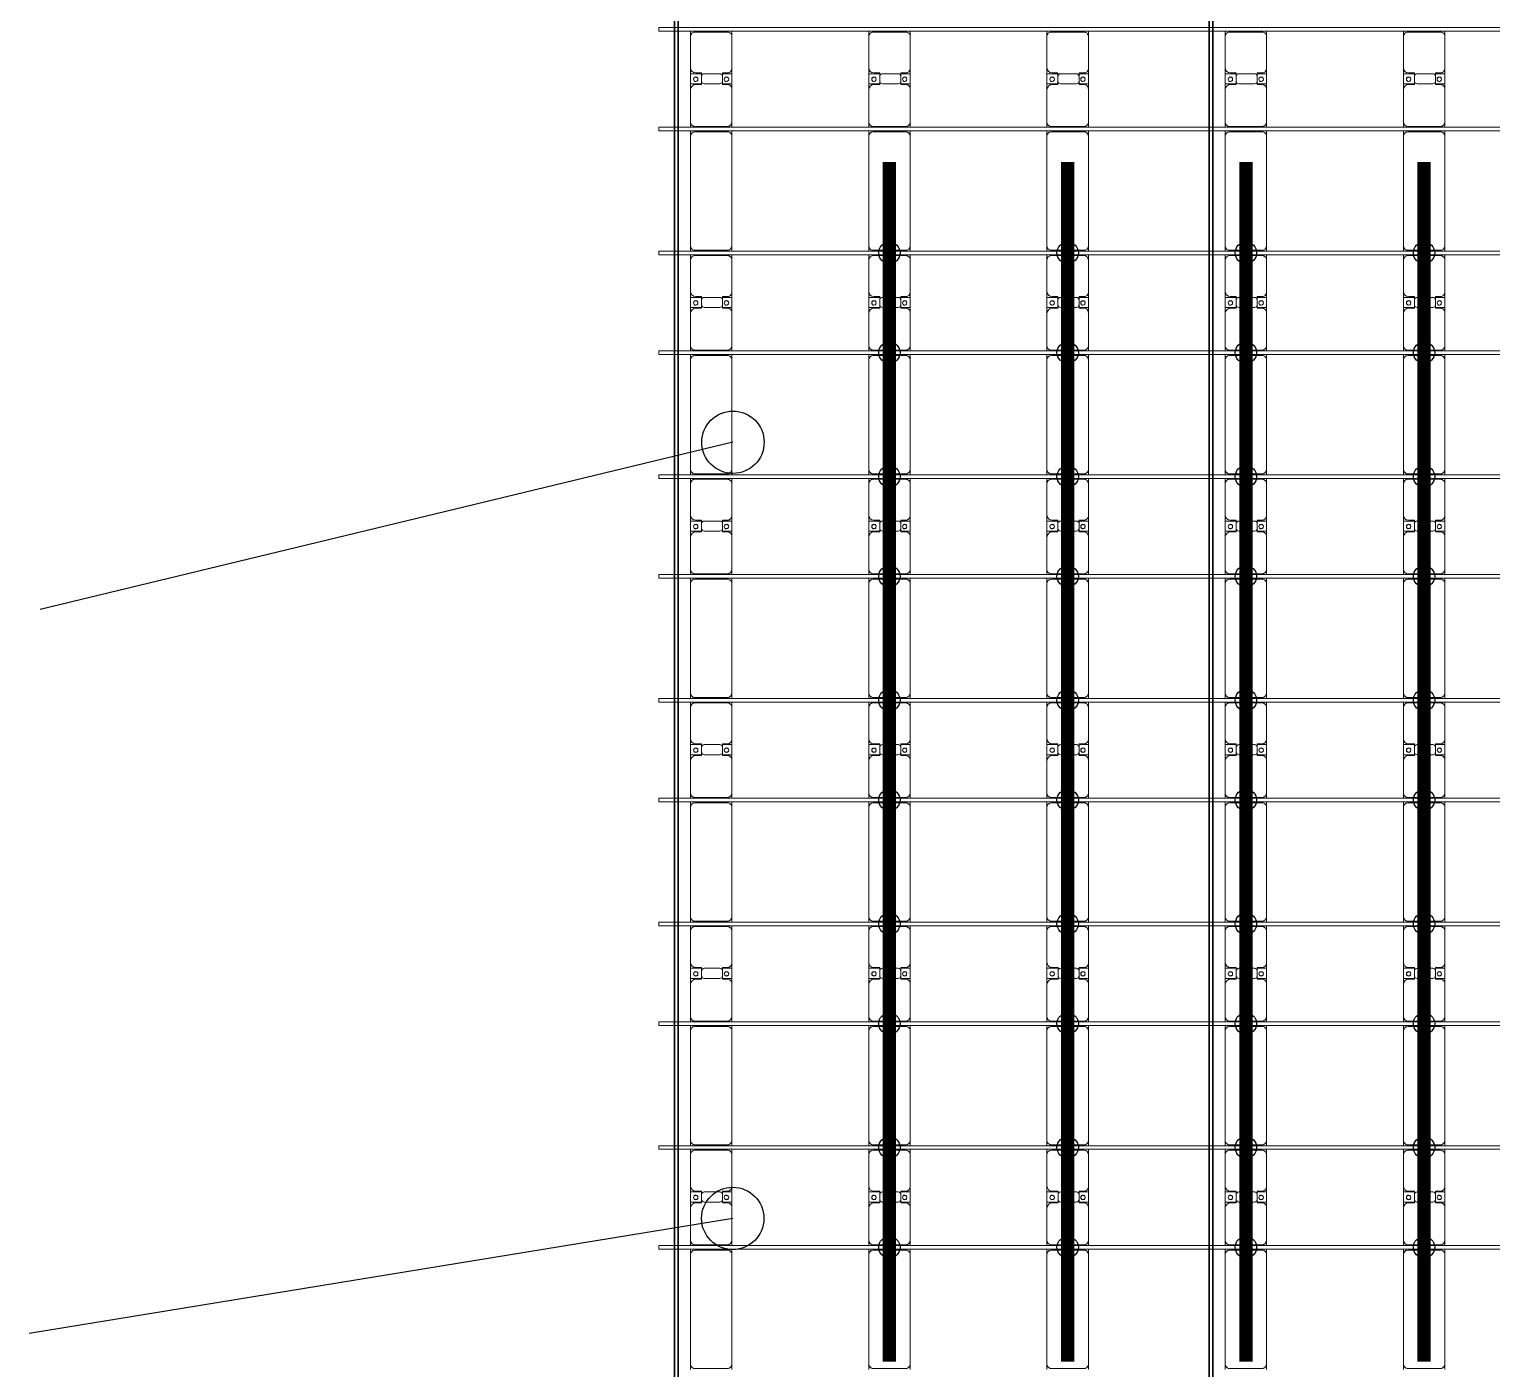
# Model space of a CAD drawing. Header units: millimetres. Extents: x -201615 to 10595, y 61217 to 115919.
# Drawn here: x -201537 to -185125, y 85279 to 100312 of the extents above; entities that cross this region are included whole.
import ezdxf

# ---------------------------------------------------------------- set-up
doc = ezdxf.new("R2010")
doc.units = ezdxf.units.MM
doc.layers.add('A-GENM', color=13, linetype='Continuous', lineweight=9)
doc.layers.add('S-BEAM', color=12, linetype='Continuous', lineweight=9)
for name, color, linetype in [('GC-BICH NEO', 6, 'Continuous'), ('GC-DAY NEO', 5, 'Continuous'), ('GC-HOP 40x60 GIA CUONG', 1, 'Continuous')]:
    doc.layers.add(name, color=color, linetype=linetype)

# ---------------------------------------------------------------- blocks, each defined once
blk = doc.blocks.new('Dai phao do pin - DẢI PHAO ĐỠ PIN-16696-BỐ TRÍ KHUNG KẾT CẤU BÈ PIN 03')
at = {"layer": 'A-GENM', "color": 7}
for p, q in [((11870, 242), (11930, 242)), ((11880, 192), (11880, -173)), ((13160, 242), (11930, 242)), ((13160, 242), (13220, 242)), ((13210, -173), (13210, 192)), ((13260, 242), (13320, 242)), ((13270, 192), (13270, -173)), ((13680, 242), (13320, 242)), ((13680, 242), (13862, 242)), ((13740, 118), (13740, 182)), ((13748, 242), (13930, 242)), ((13748, 118), (13748, 242)), ((13862, 242), (13862, 118)), ((13870, 182), (13870, 118)), ((14280, 242), (13930, 242)), ((14280, 242), (14340, 242)), ((14330, -173), (14330, 192)), ((14380, 242), (14440, 242)), ((14390, 192), (14390, -173)), ((15670, 242), (14440, 242)), ((15670, 242), (15730, 242)), ((15720, -173), (15720, 192)), ((15770, 242), (15830, 242)), ((15780, 192), (15780, -173)), ((16190, 242), (15830, 242)), ((16190, 242), (16372, 242)), ((16250, 118), (16250, 182)), ((16258, 242), (16440, 242)), ((16258, 118), (16258, 242)), ((16372, 242), (16372, 118)), ((16380, 182), (16380, 118)), ((16790, 242), (16440, 242)), ((16790, 242), (16850, 242)), ((16840, -173), (16840, 192)), ((16890, 242), (16950, 242)), ((16900, 192), (16900, -173)), ((18180, 242), (16950, 242)), ((18180, 242), (18240, 242)), ((18230, -173), (18230, 192)), ((18280, 242), (18340, 242)), ((18290, 192), (18290, -173)), ((18700, 242), (18340, 242)), ((18700, 242), (18882, 242)), ((18760, 118), (18760, 182)), ((18768, 242), (18950, 242)), ((18768, 118), (18768, 242)), ((18882, 242), (18882, 118)), ((18890, 182), (18890, 118)), ((19300, 242), (18950, 242)), ((19300, 242), (19360, 242)), ((19350, -173), (19350, 192)), ((19400, 242), (19460, 242)), ((19410, 192), (19410, -173)), ((20690, 242), (19460, 242)), ((20690, 242), (20750, 242)), ((20740, -173), (20740, 192)), ((20790, 242), (20850, 242)), ((20800, 192), (20800, -173)), ((21210, 242), (20850, 242)), ((21210, 242), (21392, 242)), ((21270, 118), (21270, 182)), ((21278, 242), (21460, 242)), ((21278, 118), (21278, 242)), ((21392, 242), (21392, 118)), ((21400, 182), (21400, 118)), ((21810, 242), (21460, 242)), ((21810, 242), (21870, 242)), ((21860, -173), (21860, 192)), ((21910, 242), (21970, 242)), ((21920, 192), (21920, -173)), ((23200, 242), (21970, 242)), ((23200, 242), (23260, 242)), ((23250, -173), (23250, 192)), ((23300, 242), (23360, 242)), ((23310, 192), (23310, -173)), ((23720, 242), (23360, 242)), ((23720, 242), (23902, 242)), ((23780, 118), (23780, 182)), ((23788, 242), (23970, 242)), ((23788, 118), (23788, 242)), ((23902, 242), (23902, 118)), ((23910, 182), (23910, 118)), ((24320, 242), (23970, 242)), ((24320, 242), (24380, 242)), ((24370, -173), (24370, 192)), ((24420, 242), (24480, 242)), ((24430, 192), (24430, -173)), ((25710, 242), (24480, 242)), ((25710, 242), (25770, 242)), ((25760, -173), (25760, 192)), ((25810, 242), (25870, 242)), ((25820, 192), (25820, -173)), ((26230, 242), (25870, 242)), ((26230, 242), (26412, 242)), ((26290, 118), (26290, 182)), ((26298, 242), (26480, 242)), ((26298, 118), (26298, 242)), ((26412, 242), (26412, 118)), ((26420, 182), (26420, 118)), ((26830, 242), (26480, 242)), ((26830, 242), (26890, 242)), ((26880, -173), (26880, 192)), ((13832, 118), (13740, 118)), ((13748, 88), (13748, -88)), ((13870, 118), (13778, 118)), ((13862, -88), (13862, 88)), ((16342, 118), (16250, 118)), ((16258, 88), (16258, -88)), ((16380, 118), (16288, 118)), ((16372, -88), (16372, 88)), ((18852, 118), (18760, 118)), ((18768, 88), (18768, -88)), ((18890, 118), (18798, 118)), ((18882, -88), (18882, 88)), ((21362, 118), (21270, 118)), ((21278, 88), (21278, -88)), ((21400, 118), (21308, 118)), ((21392, -88), (21392, 88)), ((23872, 118), (23780, 118)), ((23788, 88), (23788, -88)), ((23910, 118), (23818, 118)), ((23902, -88), (23902, 88)), ((26382, 118), (26290, 118)), ((26298, 88), (26298, -88)), ((26420, 118), (26328, 118)), ((26412, -88), (26412, 88)), ((13740, -173), (13740, -118)), ((13740, -118), (13832, -118)), ((13748, -223), (13748, -118)), ((13778, -118), (13870, -118)), ((13862, -118), (13862, -223)), ((13870, -118), (13870, -173)), ((16250, -173), (16250, -118)), ((16250, -118), (16342, -118)), ((16258, -223), (16258, -118)), ((16288, -118), (16380, -118)), ((16372, -118), (16372, -223)), ((16380, -118), (16380, -173)), ((18760, -173), (18760, -118)), ((18760, -118), (18852, -118)), ((18768, -223), (18768, -118)), ((18798, -118), (18890, -118)), ((18882, -118), (18882, -223)), ((18890, -118), (18890, -173)), ((21270, -173), (21270, -118)), ((21270, -118), (21362, -118)), ((21278, -223), (21278, -118)), ((21308, -118), (21400, -118)), ((21392, -118), (21392, -223)), ((21400, -118), (21400, -173)), ((23780, -173), (23780, -118)), ((23780, -118), (23872, -118)), ((23788, -223), (23788, -118)), ((23818, -118), (23910, -118)), ((23902, -118), (23902, -223)), ((23910, -118), (23910, -173)), ((26290, -173), (26290, -118)), ((26290, -118), (26382, -118)), ((26298, -223), (26298, -118)), ((26328, -118), (26420, -118)), ((26412, -118), (26412, -223)), ((26420, -118), (26420, -173)), ((11930, -223), (11870, -223)), ((11930, -223), (13160, -223)), ((13220, -223), (13160, -223)), ((13320, -223), (13260, -223)), ((13320, -223), (13690, -223)), ((13862, -223), (13690, -223)), ((13920, -223), (13748, -223)), ((13920, -223), (14280, -223)), ((14340, -223), (14280, -223)), ((14440, -223), (14380, -223)), ((14440, -223), (15670, -223)), ((15730, -223), (15670, -223)), ((15830, -223), (15770, -223)), ((15830, -223), (16200, -223)), ((16372, -223), (16200, -223)), ((16430, -223), (16258, -223)), ((16430, -223), (16790, -223)), ((16850, -223), (16790, -223)), ((16950, -223), (16890, -223)), ((16950, -223), (18180, -223)), ((18240, -223), (18180, -223)), ((18340, -223), (18280, -223)), ((18340, -223), (18710, -223)), ((18882, -223), (18710, -223)), ((18940, -223), (18768, -223)), ((18940, -223), (19300, -223)), ((19360, -223), (19300, -223)), ((19460, -223), (19400, -223)), ((19460, -223), (20690, -223)), ((20750, -223), (20690, -223)), ((20850, -223), (20790, -223)), ((20850, -223), (21220, -223)), ((21392, -223), (21220, -223)), ((21450, -223), (21278, -223)), ((21450, -223), (21810, -223)), ((21870, -223), (21810, -223)), ((21970, -223), (21910, -223)), ((21970, -223), (23200, -223)), ((23260, -223), (23200, -223)), ((23360, -223), (23300, -223)), ((23360, -223), (23730, -223)), ((23902, -223), (23730, -223)), ((23960, -223), (23788, -223)), ((23960, -223), (24320, -223)), ((24380, -223), (24320, -223)), ((24480, -223), (24420, -223)), ((24480, -223), (25710, -223)), ((25770, -223), (25710, -223)), ((25870, -223), (25810, -223)), ((25870, -223), (26240, -223)), ((26412, -223), (26240, -223)), ((26470, -223), (26298, -223)), ((26470, -223), (26830, -223)), ((26890, -223), (26830, -223))]:
    blk.add_line(p, q, dxfattribs=at)
for centre, radius, start, end in [((11930, 192), 50, 90, 180), ((11930, 192), 50, 120, 180), ((13160, 192), 50, 360, 90), ((13160, 192), 50, 15, 75), ((13320, 192), 50, 90, 180), ((13320, 192), 50, 150, 180), ((13680, 182), 60, 360, 90), ((13799, 183), 25, 0, 180), ((13799, 183), 25, 180, 0), ((13801, 183), 25, 0, 180), ((13801, 183), 25, 180, 0), ((13930, 182), 60, 90, 180), ((14280, 192), 50, 0, 90), ((14280, 192), 50, 0, 30), ((14440, 192), 50, 90, 180), ((14440, 192), 50, 120, 180), ((15670, 192), 50, 360, 90), ((15670, 192), 50, 15, 75), ((15830, 192), 50, 90, 180), ((15830, 192), 50, 150, 180), ((16190, 182), 60, 360, 90), ((16309, 183), 25, 0, 180), ((16309, 183), 25, 180, 0), ((16311, 183), 25, 0, 180), ((16311, 183), 25, 180, 0), ((16440, 182), 60, 90, 180), ((16790, 192), 50, 0, 90), ((16790, 192), 50, 0, 30), ((16950, 192), 50, 90, 180), ((16950, 192), 50, 120, 180), ((18180, 192), 50, 360, 90), ((18180, 192), 50, 15, 75), ((18340, 192), 50, 90, 180), ((18340, 192), 50, 150, 180), ((18700, 182), 60, 360, 90), ((18819, 183), 25, 360, 180), ((18819, 183), 25, 180, 360), ((18821, 183), 25, 0, 180), ((18821, 183), 25, 180, 0), ((18950, 182), 60, 90, 180), ((19300, 192), 50, 360, 90), ((19300, 192), 50, 360, 30), ((19460, 192), 50, 90, 180), ((19460, 192), 50, 120, 180), ((20690, 192), 50, 360, 90), ((20690, 192), 50, 15, 75), ((20850, 192), 50, 90, 180), ((20850, 192), 50, 150, 180), ((21210, 182), 60, 0, 90), ((21329, 183), 25, 0, 180), ((21329, 183), 25, 180, 360), ((21331, 183), 25, 360, 180), ((21331, 183), 25, 180, 0), ((21460, 182), 60, 90, 180), ((21810, 192), 50, 0, 90), ((21810, 192), 50, 0, 30), ((21970, 192), 50, 90, 180), ((21970, 192), 50, 120, 180), ((23200, 192), 50, 0, 90), ((23200, 192), 50, 15, 75), ((23360, 192), 50, 90, 180), ((23360, 192), 50, 150, 180), ((23720, 182), 60, 360, 90), ((23839, 183), 25, 0, 180), ((23839, 183), 25, 180, 360), ((23841, 183), 25, 0, 180), ((23841, 183), 25, 180, 0), ((23970, 182), 60, 90, 180), ((24320, 192), 50, 360, 90), ((24320, 192), 50, 360, 30), ((24480, 192), 50, 90, 180), ((24480, 192), 50, 120, 180), ((25710, 192), 50, 0, 90), ((25710, 192), 50, 15, 75), ((25870, 192), 50, 90, 180), ((25870, 192), 50, 150, 180), ((26230, 182), 60, 360, 90), ((26349, 183), 25, 0, 180), ((26349, 183), 25, 180, 0), ((26351, 183), 25, 360, 180), ((26351, 183), 25, 180, 360), ((26480, 182), 60, 90, 180), ((26830, 192), 50, 360, 90), ((26830, 192), 50, 360, 30), ((13778, 88), 30, 90, 180), ((13832, 88), 30, 360, 90), ((16288, 88), 30, 90, 180), ((16342, 88), 30, 360, 90), ((18798, 88), 30, 90, 180), ((18852, 88), 30, 360, 90), ((21308, 88), 30, 90, 180), ((21362, 88), 30, 360, 90), ((23818, 88), 30, 90, 180), ((23872, 88), 30, 360, 90), ((26328, 88), 30, 90, 180), ((26382, 88), 30, 360, 90), ((13778, -88), 30, 180, 270), ((13799, -162), 25, 360, 180), ((13799, -162), 25, 180, 0), ((13801, -162), 25, 360, 180), ((13801, -162), 25, 180, 0), ((13832, -88), 30, 270, 0), ((16288, -88), 30, 180, 270), ((16309, -162), 25, 0, 180), ((16309, -162), 25, 180, 0), ((16311, -162), 25, 360, 180), ((16311, -162), 25, 180, 0), ((16342, -88), 30, 270, 0), ((18798, -88), 30, 180, 270), ((18819, -162), 25, 360, 180), ((18819, -162), 25, 180, 360), ((18821, -162), 25, 0, 180), ((18821, -162), 25, 180, 0), ((18852, -88), 30, 270, 0), ((21308, -88), 30, 180, 270), ((21329, -162), 25, 360, 180), ((21329, -162), 25, 180, 0), ((21331, -162), 25, 0, 180), ((21331, -162), 25, 180, 0), ((21362, -88), 30, 270, 360), ((23818, -88), 30, 180, 270), ((23839, -162), 25, 360, 180), ((23839, -162), 25, 180, 0), ((23841, -162), 25, 0, 180), ((23841, -162), 25, 180, 0), ((23872, -88), 30, 270, 360), ((26328, -88), 30, 180, 270), ((26349, -162), 25, 0, 180), ((26349, -162), 25, 180, 0), ((26351, -162), 25, 0, 180), ((26351, -162), 25, 180, 0), ((26382, -88), 30, 270, 0), ((11930, -173), 50, 180, 270), ((11930, -173), 50, 180, 210), ((11930, -173), 50, 225, 255), ((13160, -173), 50, 270, 360), ((13160, -173), 50, 285, 315), ((13160, -173), 50, 330, 360), ((13320, -173), 50, 180, 270), ((13320, -173), 50, 180, 210), ((13690, -173), 50, 270, 360), ((13690, -173), 50, 330, 360), ((13920, -173), 50, 180, 270), ((13920, -173), 50, 180, 210), ((14280, -173), 50, 270, 360), ((14280, -173), 50, 330, 360), ((14440, -173), 50, 180, 270), ((14440, -173), 50, 180, 210), ((14440, -173), 50, 225, 255), ((15670, -173), 50, 270, 0), ((15670, -173), 50, 285, 315), ((15670, -173), 50, 330, 360), ((15830, -173), 50, 180, 270), ((15830, -173), 50, 180, 210), ((16200, -173), 50, 270, 360), ((16200, -173), 50, 330, 360), ((16430, -173), 50, 180, 270), ((16430, -173), 50, 180, 210), ((16790, -173), 50, 270, 360), ((16790, -173), 50, 330, 360), ((16950, -173), 50, 180, 270), ((16950, -173), 50, 180, 210), ((16950, -173), 50, 225, 255), ((18180, -173), 50, 270, 0), ((18180, -173), 50, 285, 315), ((18180, -173), 50, 330, 360), ((18340, -173), 50, 180, 270), ((18340, -173), 50, 180, 210), ((18710, -173), 50, 270, 360), ((18710, -173), 50, 330, 0), ((18940, -173), 50, 180, 270), ((18940, -173), 50, 180, 210), ((19300, -173), 50, 270, 360), ((19300, -173), 50, 330, 360), ((19460, -173), 50, 180, 270), ((19460, -173), 50, 180, 210), ((19460, -173), 50, 225, 255), ((20690, -173), 50, 270, 360), ((20690, -173), 50, 285, 315), ((20690, -173), 50, 330, 360), ((20850, -173), 50, 180, 270), ((20850, -173), 50, 180, 210), ((21220, -173), 50, 270, 360), ((21220, -173), 50, 330, 360), ((21450, -173), 50, 180, 270), ((21450, -173), 50, 180, 210), ((21810, -173), 50, 270, 0), ((21810, -173), 50, 330, 360), ((21970, -173), 50, 180, 270), ((21970, -173), 50, 180, 210), ((21970, -173), 50, 225, 255), ((23200, -173), 50, 270, 360), ((23200, -173), 50, 285, 315), ((23200, -173), 50, 330, 360), ((23360, -173), 50, 180, 270), ((23360, -173), 50, 180, 210), ((23730, -173), 50, 270, 0), ((23730, -173), 50, 330, 0), ((23960, -173), 50, 180, 270), ((23960, -173), 50, 180, 210), ((24320, -173), 50, 270, 0), ((24320, -173), 50, 330, 360), ((24480, -173), 50, 180, 270), ((24480, -173), 50, 180, 210), ((24480, -173), 50, 225, 255), ((25710, -173), 50, 270, 0), ((25710, -173), 50, 285, 315), ((25710, -173), 50, 330, 360), ((25870, -173), 50, 180, 270), ((25870, -173), 50, 180, 210), ((26240, -173), 50, 270, 0), ((26240, -173), 50, 330, 0), ((26470, -173), 50, 180, 270), ((26470, -173), 50, 180, 210), ((26830, -173), 50, 270, 0), ((26830, -173), 50, 330, 360)]:
    blk.add_arc(centre, radius, start, end, dxfattribs=at)
blk = doc.blocks.new('Dai phao do pin - DẢI PHAO ĐỠ PIN-V1-BỐ TRÍ KHUNG KẾT CẤU BÈ PIN 03')
at = {"layer": 'A-GENM', "color": 7}
for p, q in [((11870, 242), (11930, 242)), ((11880, 192), (11880, -173)), ((13160, 242), (11930, 242)), ((13160, 242), (13220, 242)), ((13210, -173), (13210, 192)), ((13260, 242), (13320, 242)), ((13270, 192), (13270, -173)), ((13680, 242), (13320, 242)), ((13680, 242), (13862, 242)), ((13740, 118), (13740, 182)), ((13748, 242), (13930, 242)), ((13748, 118), (13748, 242)), ((13862, 242), (13862, 118)), ((13870, 182), (13870, 118)), ((14280, 242), (13930, 242)), ((14280, 242), (14340, 242)), ((14330, -173), (14330, 192)), ((14380, 242), (14440, 242)), ((14390, 192), (14390, -173)), ((15670, 242), (14440, 242)), ((15670, 242), (15730, 242)), ((15720, -173), (15720, 192)), ((15770, 242), (15830, 242)), ((15780, 192), (15780, -173)), ((16190, 242), (15830, 242)), ((16190, 242), (16372, 242)), ((16250, 118), (16250, 182)), ((16258, 242), (16440, 242)), ((16258, 118), (16258, 242)), ((16372, 242), (16372, 118)), ((16380, 182), (16380, 118)), ((16790, 242), (16440, 242)), ((16790, 242), (16850, 242)), ((16840, -173), (16840, 192)), ((16890, 242), (16950, 242)), ((16900, 192), (16900, -173)), ((18180, 242), (16950, 242)), ((18180, 242), (18240, 242)), ((18230, -173), (18230, 192)), ((18280, 242), (18340, 242)), ((18290, 192), (18290, -173)), ((18700, 242), (18340, 242)), ((18700, 242), (18882, 242)), ((18760, 118), (18760, 182)), ((18768, 242), (18950, 242)), ((18768, 118), (18768, 242)), ((18882, 242), (18882, 118)), ((18890, 182), (18890, 118)), ((19300, 242), (18950, 242)), ((19300, 242), (19360, 242)), ((19350, -173), (19350, 192)), ((19400, 242), (19460, 242)), ((19410, 192), (19410, -173)), ((20690, 242), (19460, 242)), ((20690, 242), (20750, 242)), ((20740, -173), (20740, 192)), ((20790, 242), (20850, 242)), ((20800, 192), (20800, -173)), ((21210, 242), (20850, 242)), ((21210, 242), (21392, 242)), ((21270, 118), (21270, 182)), ((21278, 242), (21460, 242)), ((21278, 118), (21278, 242)), ((21392, 242), (21392, 118)), ((21400, 182), (21400, 118)), ((21810, 242), (21460, 242)), ((21810, 242), (21870, 242)), ((21860, -173), (21860, 192)), ((21910, 242), (21970, 242)), ((21920, 192), (21920, -173)), ((23200, 242), (21970, 242)), ((23200, 242), (23260, 242)), ((23250, -173), (23250, 192)), ((23300, 242), (23360, 242)), ((23310, 192), (23310, -173)), ((23720, 242), (23360, 242)), ((23720, 242), (23902, 242)), ((23780, 118), (23780, 182)), ((23788, 242), (23970, 242)), ((23788, 118), (23788, 242)), ((23902, 242), (23902, 118)), ((23910, 182), (23910, 118)), ((24320, 242), (23970, 242)), ((24320, 242), (24380, 242)), ((24370, -173), (24370, 192)), ((24420, 242), (24480, 242)), ((24430, 192), (24430, -173)), ((25710, 242), (24480, 242)), ((25710, 242), (25770, 242)), ((25760, -173), (25760, 192)), ((25810, 242), (25870, 242)), ((25820, 192), (25820, -173)), ((26230, 242), (25870, 242)), ((26230, 242), (26412, 242)), ((26290, 118), (26290, 182)), ((26298, 242), (26480, 242)), ((26298, 118), (26298, 242)), ((26412, 242), (26412, 118)), ((26420, 182), (26420, 118)), ((26830, 242), (26480, 242)), ((26830, 242), (26890, 242)), ((26880, -173), (26880, 192)), ((13832, 118), (13740, 118)), ((13748, 88), (13748, -88)), ((13870, 118), (13778, 118)), ((13862, -88), (13862, 88)), ((16342, 118), (16250, 118)), ((16258, 88), (16258, -88)), ((16380, 118), (16288, 118)), ((16372, -88), (16372, 88)), ((18852, 118), (18760, 118)), ((18768, 88), (18768, -88)), ((18890, 118), (18798, 118)), ((18882, -88), (18882, 88)), ((21362, 118), (21270, 118)), ((21278, 88), (21278, -88)), ((21400, 118), (21308, 118)), ((21392, -88), (21392, 88)), ((23872, 118), (23780, 118)), ((23788, 88), (23788, -88)), ((23910, 118), (23818, 118)), ((23902, -88), (23902, 88)), ((26382, 118), (26290, 118)), ((26298, 88), (26298, -88)), ((26420, 118), (26328, 118)), ((26412, -88), (26412, 88)), ((13740, -173), (13740, -118)), ((13740, -118), (13832, -118)), ((13748, -223), (13748, -118)), ((13778, -118), (13870, -118)), ((13862, -118), (13862, -223)), ((13870, -118), (13870, -173)), ((16250, -173), (16250, -118)), ((16250, -118), (16342, -118)), ((16258, -223), (16258, -118)), ((16288, -118), (16380, -118)), ((16372, -118), (16372, -223)), ((16380, -118), (16380, -173)), ((18760, -173), (18760, -118)), ((18760, -118), (18852, -118)), ((18768, -223), (18768, -118)), ((18798, -118), (18890, -118)), ((18882, -118), (18882, -223)), ((18890, -118), (18890, -173)), ((21270, -173), (21270, -118)), ((21270, -118), (21362, -118)), ((21278, -223), (21278, -118)), ((21308, -118), (21400, -118)), ((21392, -118), (21392, -223)), ((21400, -118), (21400, -173)), ((23780, -173), (23780, -118)), ((23780, -118), (23872, -118)), ((23788, -223), (23788, -118)), ((23818, -118), (23910, -118)), ((23902, -118), (23902, -223)), ((23910, -118), (23910, -173)), ((26290, -173), (26290, -118)), ((26290, -118), (26382, -118)), ((26298, -223), (26298, -118)), ((26328, -118), (26420, -118)), ((26412, -118), (26412, -223)), ((26420, -118), (26420, -173)), ((11930, -223), (11870, -223)), ((11930, -223), (13160, -223)), ((13220, -223), (13160, -223)), ((13320, -223), (13260, -223)), ((13320, -223), (13690, -223)), ((13862, -223), (13690, -223)), ((13920, -223), (13748, -223)), ((13920, -223), (14280, -223)), ((14340, -223), (14280, -223)), ((14440, -223), (14380, -223)), ((14440, -223), (15670, -223)), ((15730, -223), (15670, -223)), ((15830, -223), (15770, -223)), ((15830, -223), (16200, -223)), ((16372, -223), (16200, -223)), ((16430, -223), (16258, -223)), ((16430, -223), (16790, -223)), ((16850, -223), (16790, -223)), ((16950, -223), (16890, -223)), ((16950, -223), (18180, -223)), ((18240, -223), (18180, -223)), ((18340, -223), (18280, -223)), ((18340, -223), (18710, -223)), ((18882, -223), (18710, -223)), ((18940, -223), (18768, -223)), ((18940, -223), (19300, -223)), ((19360, -223), (19300, -223)), ((19460, -223), (19400, -223)), ((19460, -223), (20690, -223)), ((20750, -223), (20690, -223)), ((20850, -223), (20790, -223)), ((20850, -223), (21220, -223)), ((21392, -223), (21220, -223)), ((21450, -223), (21278, -223)), ((21450, -223), (21810, -223)), ((21870, -223), (21810, -223)), ((21970, -223), (21910, -223)), ((21970, -223), (23200, -223)), ((23260, -223), (23200, -223)), ((23360, -223), (23300, -223)), ((23360, -223), (23730, -223)), ((23902, -223), (23730, -223)), ((23960, -223), (23788, -223)), ((23960, -223), (24320, -223)), ((24380, -223), (24320, -223)), ((24480, -223), (24420, -223)), ((24480, -223), (25710, -223)), ((25770, -223), (25710, -223)), ((25870, -223), (25810, -223)), ((25870, -223), (26240, -223)), ((26412, -223), (26240, -223)), ((26470, -223), (26298, -223)), ((26470, -223), (26830, -223)), ((26890, -223), (26830, -223))]:
    blk.add_line(p, q, dxfattribs=at)
for centre, radius, start, end in [((11930, 192), 50, 90, 180), ((11930, 192), 50, 120, 180), ((13160, 192), 50, 360, 90), ((13160, 192), 50, 15, 75), ((13320, 192), 50, 90, 180), ((13320, 192), 50, 150, 180), ((13680, 182), 60, 360, 90), ((13799, 183), 25, 0, 180), ((13799, 183), 25, 180, 0), ((13801, 183), 25, 0, 180), ((13801, 183), 25, 180, 0), ((13930, 182), 60, 90, 180), ((14280, 192), 50, 0, 90), ((14280, 192), 50, 0, 30), ((14440, 192), 50, 90, 180), ((14440, 192), 50, 120, 180), ((15670, 192), 50, 360, 90), ((15670, 192), 50, 15, 75), ((15830, 192), 50, 90, 180), ((15830, 192), 50, 150, 180), ((16190, 182), 60, 360, 90), ((16309, 183), 25, 0, 180), ((16309, 183), 25, 180, 0), ((16311, 183), 25, 0, 180), ((16311, 183), 25, 180, 0), ((16440, 182), 60, 90, 180), ((16790, 192), 50, 0, 90), ((16790, 192), 50, 4.0268, 30), ((16950, 192), 50, 90, 180), ((16950, 192), 50, 120, 180), ((18180, 192), 50, 360, 90), ((18180, 192), 50, 15, 75), ((18340, 192), 50, 90, 180), ((18340, 192), 50, 150, 175.9955), ((18700, 182), 60, 360, 90), ((18819, 183), 25, 360, 180), ((18819, 183), 25, 180, 360), ((18821, 183), 25, 0, 180), ((18821, 183), 25, 180, 0), ((18950, 182), 60, 90, 180), ((19300, 192), 50, 360, 90), ((19300, 192), 50, 3.9883, 30), ((19460, 192), 50, 90, 180), ((19460, 192), 50, 120, 176.0126), ((20690, 192), 50, 360, 90), ((20690, 192), 50, 15, 75), ((20850, 192), 50, 90, 180), ((20850, 192), 50, 150, 176.034), ((21210, 182), 60, 0, 90), ((21329, 183), 25, 0, 180), ((21329, 183), 25, 180, 360), ((21331, 183), 25, 360, 180), ((21331, 183), 25, 180, 0), ((21460, 182), 60, 90, 180), ((21810, 192), 50, 0, 90), ((21810, 192), 50, 3.9498, 30), ((21970, 192), 50, 90, 180), ((21970, 192), 50, 120, 176.0512), ((23200, 192), 50, 0, 90), ((23200, 192), 50, 15, 75), ((23360, 192), 50, 90, 180), ((23360, 192), 50, 150, 176.0725), ((23720, 182), 60, 360, 90), ((23839, 183), 25, 0, 180), ((23839, 183), 25, 180, 360), ((23841, 183), 25, 0, 180), ((23841, 183), 25, 180, 0), ((23970, 182), 60, 90, 180), ((24320, 192), 50, 360, 90), ((24320, 192), 50, 3.9112, 30), ((24480, 192), 50, 90, 180), ((24480, 192), 50, 120, 176.0897), ((25710, 192), 50, 0, 90), ((25710, 192), 50, 15, 75), ((25870, 192), 50, 90, 180), ((25870, 192), 50, 150, 176.111), ((26230, 182), 60, 360, 90), ((26349, 183), 25, 0, 180), ((26349, 183), 25, 180, 0), ((26351, 183), 25, 360, 180), ((26351, 183), 25, 180, 360), ((26480, 182), 60, 90, 180), ((26830, 192), 50, 360, 90), ((26830, 192), 50, 360, 30), ((13778, 88), 30, 90, 180), ((13832, 88), 30, 360, 90), ((16288, 88), 30, 90, 180), ((16342, 88), 30, 360, 90), ((18798, 88), 30, 90, 180), ((18852, 88), 30, 360, 90), ((21308, 88), 30, 90, 180), ((21362, 88), 30, 360, 90), ((23818, 88), 30, 90, 180), ((23872, 88), 30, 360, 90), ((26328, 88), 30, 90, 180), ((26382, 88), 30, 360, 90), ((13778, -88), 30, 180, 270), ((13799, -162), 25, 360, 180), ((13799, -162), 25, 180, 0), ((13801, -162), 25, 360, 180), ((13801, -162), 25, 180, 0), ((13832, -88), 30, 270, 0), ((16288, -88), 30, 180, 270), ((16309, -162), 25, 0, 180), ((16309, -162), 25, 180, 0), ((16311, -162), 25, 360, 180), ((16311, -162), 25, 180, 0), ((16342, -88), 30, 270, 0), ((18798, -88), 30, 180, 270), ((18819, -162), 25, 360, 180), ((18819, -162), 25, 180, 360), ((18821, -162), 25, 0, 180), ((18821, -162), 25, 180, 0), ((18852, -88), 30, 270, 0), ((21308, -88), 30, 180, 270), ((21329, -162), 25, 360, 180), ((21329, -162), 25, 180, 0), ((21331, -162), 25, 0, 180), ((21331, -162), 25, 180, 0), ((21362, -88), 30, 270, 360), ((23818, -88), 30, 180, 270), ((23839, -162), 25, 360, 180), ((23839, -162), 25, 180, 0), ((23841, -162), 25, 0, 180), ((23841, -162), 25, 180, 0), ((23872, -88), 30, 270, 360), ((26328, -88), 30, 180, 270), ((26349, -162), 25, 0, 180), ((26349, -162), 25, 180, 0), ((26351, -162), 25, 0, 180), ((26351, -162), 25, 180, 0), ((26382, -88), 30, 270, 0), ((11930, -173), 50, 180, 270), ((11930, -173), 50, 180, 210), ((11930, -173), 50, 225, 255), ((13160, -173), 50, 270, 360), ((13160, -173), 50, 285, 315), ((13160, -173), 50, 330, 360), ((13320, -173), 50, 180, 270), ((13320, -173), 50, 180, 210), ((13690, -173), 50, 270, 360), ((13690, -173), 50, 330, 360), ((13920, -173), 50, 180, 270), ((13920, -173), 50, 180, 210), ((14280, -173), 50, 270, 360), ((14280, -173), 50, 330, 360), ((14440, -173), 50, 180, 270), ((14440, -173), 50, 180, 210), ((14440, -173), 50, 225, 255), ((15670, -173), 50, 270, 0), ((15670, -173), 50, 285, 315), ((15670, -173), 50, 330, 360), ((15830, -173), 50, 180, 270), ((15830, -173), 50, 180, 210), ((16200, -173), 50, 270, 360), ((16200, -173), 50, 330, 360), ((16430, -173), 50, 180, 270), ((16430, -173), 50, 180, 210), ((16790, -173), 50, 270, 360), ((16790, -173), 50, 330, 360), ((16950, -173), 50, 180, 270), ((16950, -173), 50, 180, 210), ((16950, -173), 50, 225, 255), ((18180, -173), 50, 270, 0), ((18180, -173), 50, 285, 315), ((18180, -173), 50, 330, 360), ((18340, -173), 50, 180, 270), ((18340, -173), 50, 180, 210), ((18710, -173), 50, 270, 360), ((18710, -173), 50, 330, 0), ((18940, -173), 50, 180, 270), ((18940, -173), 50, 180, 210), ((19300, -173), 50, 270, 360), ((19300, -173), 50, 330, 360), ((19460, -173), 50, 180, 270), ((19460, -173), 50, 180, 210), ((19460, -173), 50, 225, 255), ((20690, -173), 50, 270, 360), ((20690, -173), 50, 285, 315), ((20690, -173), 50, 330, 360), ((20850, -173), 50, 180, 270), ((20850, -173), 50, 180, 210), ((21220, -173), 50, 270, 360), ((21220, -173), 50, 330, 360), ((21450, -173), 50, 180, 270), ((21450, -173), 50, 180, 210), ((21810, -173), 50, 270, 0), ((21810, -173), 50, 330, 360), ((21970, -173), 50, 180, 270), ((21970, -173), 50, 180, 210), ((21970, -173), 50, 225, 255), ((23200, -173), 50, 270, 360), ((23200, -173), 50, 285, 315), ((23200, -173), 50, 330, 360), ((23360, -173), 50, 180, 270), ((23360, -173), 50, 180, 210), ((23730, -173), 50, 270, 0), ((23730, -173), 50, 330, 0), ((23960, -173), 50, 180, 270), ((23960, -173), 50, 180, 210), ((24320, -173), 50, 270, 0), ((24320, -173), 50, 330, 360), ((24480, -173), 50, 180, 270), ((24480, -173), 50, 180, 210), ((24480, -173), 50, 225, 255), ((25710, -173), 50, 270, 0), ((25710, -173), 50, 285, 315), ((25710, -173), 50, 330, 360), ((25870, -173), 50, 180, 270), ((25870, -173), 50, 180, 210), ((26240, -173), 50, 270, 0), ((26240, -173), 50, 330, 0), ((26470, -173), 50, 180, 270), ((26470, -173), 50, 180, 210), ((26830, -173), 50, 270, 0), ((26830, -173), 50, 330, 360)]:
    blk.add_arc(centre, radius, start, end, dxfattribs=at)
blk = doc.blocks.new('Dầm C52 - Dầm C52-37700-BỐ TRÍ KHUNG KẾT CẤU BÈ PIN 03')
at = {"layer": 'S-BEAM', "color": 1, "lineweight": 18}
for p, q in [((-50563, 20), (50563, 20)), ((50563, 20), (50563, -20)), ((50563, -20), (-50563, -20))]:
    blk.add_line(p, q, dxfattribs=at)
blk = doc.blocks.new('Dầm C52 - Hộp 40x60-33945-BỐ TRÍ KHUNG KẾT CẤU BÈ PIN 03')
at = {"layer": 'S-BEAM', "color": 3, "lineweight": 35}
for p, q in [((-19603, 20), (19603, 20)), ((19603, -20), (-19603, -20))]:
    blk.add_line(p, q, dxfattribs=at)
blk = doc.blocks.new('HOBANMONG_BEPIN 3_rvt-1-BỐ TRÍ KHUNG KẾT CẤU BÈ PIN 03')
at = {"layer": 'A-GENM', "lineweight": 9, "rotation": 90.00075860989254}
for name, p in [('Dai phao do pin - DẢI PHAO ĐỠ PIN-16696-BỐ TRÍ KHUNG KẾT CẤU BÈ PIN 03', (-193874, 73401)), ('Dai phao do pin - DẢI PHAO ĐỠ PIN-16696-BỐ TRÍ KHUNG KẾT CẤU BÈ PIN 03', (-191874, 73401)), ('Dai phao do pin - DẢI PHAO ĐỠ PIN-16696-BỐ TRÍ KHUNG KẾT CẤU BÈ PIN 03', (-189874, 73401)), ('Dai phao do pin - DẢI PHAO ĐỠ PIN-16696-BỐ TRÍ KHUNG KẾT CẤU BÈ PIN 03', (-187874, 73401)), ('Dai phao do pin - DẢI PHAO ĐỠ PIN-V1-BỐ TRÍ KHUNG KẾT CẤU BÈ PIN 03', (-185874, 73401))]:
    blk.add_blockref(name, p, dxfattribs=at)
at = {"layer": 'S-BEAM', "lineweight": 9}
for name, p, rotation in [('Dầm C52 - Hộp 40x60-33945-BỐ TRÍ KHUNG KẾT CẤU BÈ PIN 03', (-194275, 89149), 90.00075860989091), ('Dầm C52 - Hộp 40x60-33945-BỐ TRÍ KHUNG KẾT CẤU BÈ PIN 03', (-188275, 89149), 90.00075860989091), ('Dầm C52 - Dầm C52-37700-BỐ TRÍ KHUNG KẾT CẤU BÈ PIN 03', (-143909, 100312), 180.0007586094741), ('Dầm C52 - Dầm C52-37700-BỐ TRÍ KHUNG KẾT CẤU BÈ PIN 03', (-143909, 99192), 180.0007586094741), ('Dầm C52 - Dầm C52-37700-BỐ TRÍ KHUNG KẾT CẤU BÈ PIN 03', (-143909, 97802), 180.0007586094741), ('Dầm C52 - Dầm C52-37700-BỐ TRÍ KHUNG KẾT CẤU BÈ PIN 03', (-143909, 96682), 180.0007586094741), ('Dầm C52 - Dầm C52-37700-BỐ TRÍ KHUNG KẾT CẤU BÈ PIN 03', (-143909, 95292), 180.0007586094741), ('Dầm C52 - Dầm C52-37700-BỐ TRÍ KHUNG KẾT CẤU BÈ PIN 03', (-143909, 94172), 180.0007586094741), ('Dầm C52 - Dầm C52-37700-BỐ TRÍ KHUNG KẾT CẤU BÈ PIN 03', (-143909, 92782), 180.0007586094741), ('Dầm C52 - Dầm C52-37700-BỐ TRÍ KHUNG KẾT CẤU BÈ PIN 03', (-143909, 91662), 180.0007586094741), ('Dầm C52 - Dầm C52-37700-BỐ TRÍ KHUNG KẾT CẤU BÈ PIN 03', (-143909, 90272), 180.0007586094741), ('Dầm C52 - Dầm C52-37700-BỐ TRÍ KHUNG KẾT CẤU BÈ PIN 03', (-143909, 89152), 180.0007586094741), ('Dầm C52 - Dầm C52-37700-BỐ TRÍ KHUNG KẾT CẤU BÈ PIN 03', (-143909, 87762), 180.0007586094741), ('Dầm C52 - Dầm C52-37700-BỐ TRÍ KHUNG KẾT CẤU BÈ PIN 03', (-143909, 86642), 180.0007586094741)]:
    blk.add_blockref(name, p, dxfattribs=dict(at, rotation=rotation))

msp = doc.modelspace()

# ---------------------------------------------------------------- linework, layer by layer
at = {"layer": 'GC-BICH NEO'}
for centre in [(-193640, 95677), (-193642, 86966)]:
    msp.add_circle(centre, 350, dxfattribs=at)
at = {"layer": 'GC-DAY NEO'}
for p, q in [((-193640, 95677), (-201416, 93799)), ((-193642, 86966), (-201537, 85674))]:
    msp.add_line(p, q, dxfattribs=at)
at = {"layer": 'GC-HOP 40x60 GIA CUONG', "const_width": 150}
for points in [[(-191884, 85360), (-191884, 98822)], [(-189884, 85360), (-189884, 98822)], [(-187884, 85360), (-187884, 98822)], [(-185884, 85360), (-185884, 98822)]]:
    msp.add_lwpolyline(points, dxfattribs=at)
at = {"layer": 'GC-HOP 40x60 GIA CUONG'}
for centre in [(-191884, 97802), (-189884, 97802), (-187884, 97802), (-185884, 97802), (-191884, 96682), (-189884, 96682), (-187884, 96682), (-185884, 96682), (-191884, 95292), (-189884, 95292), (-187884, 95292), (-185884, 95292), (-191884, 94172), (-189884, 94172), (-187884, 94172), (-185884, 94172), (-191884, 92782), (-189884, 92782), (-187884, 92782), (-185884, 92782), (-191884, 91662), (-189884, 91662), (-187884, 91662), (-185884, 91662), (-191884, 90272), (-189884, 90272), (-187884, 90272), (-185884, 90272), (-191884, 89152), (-189884, 89152), (-187884, 89152), (-185884, 89152), (-191884, 87762), (-189884, 87762), (-187884, 87762), (-185884, 87762), (-191884, 86642), (-189884, 86642), (-187884, 86642), (-185884, 86642)]:
    msp.add_circle(centre, 120, dxfattribs=at)

# ---------------------------------------------------------------- block references
at = {"lineweight": 5}
msp.add_blockref('HOBANMONG_BEPIN 3_rvt-1-BỐ TRÍ KHUNG KẾT CẤU BÈ PIN 03', (0, 0), dxfattribs=at)

doc.saveas('drawing.dxf')
